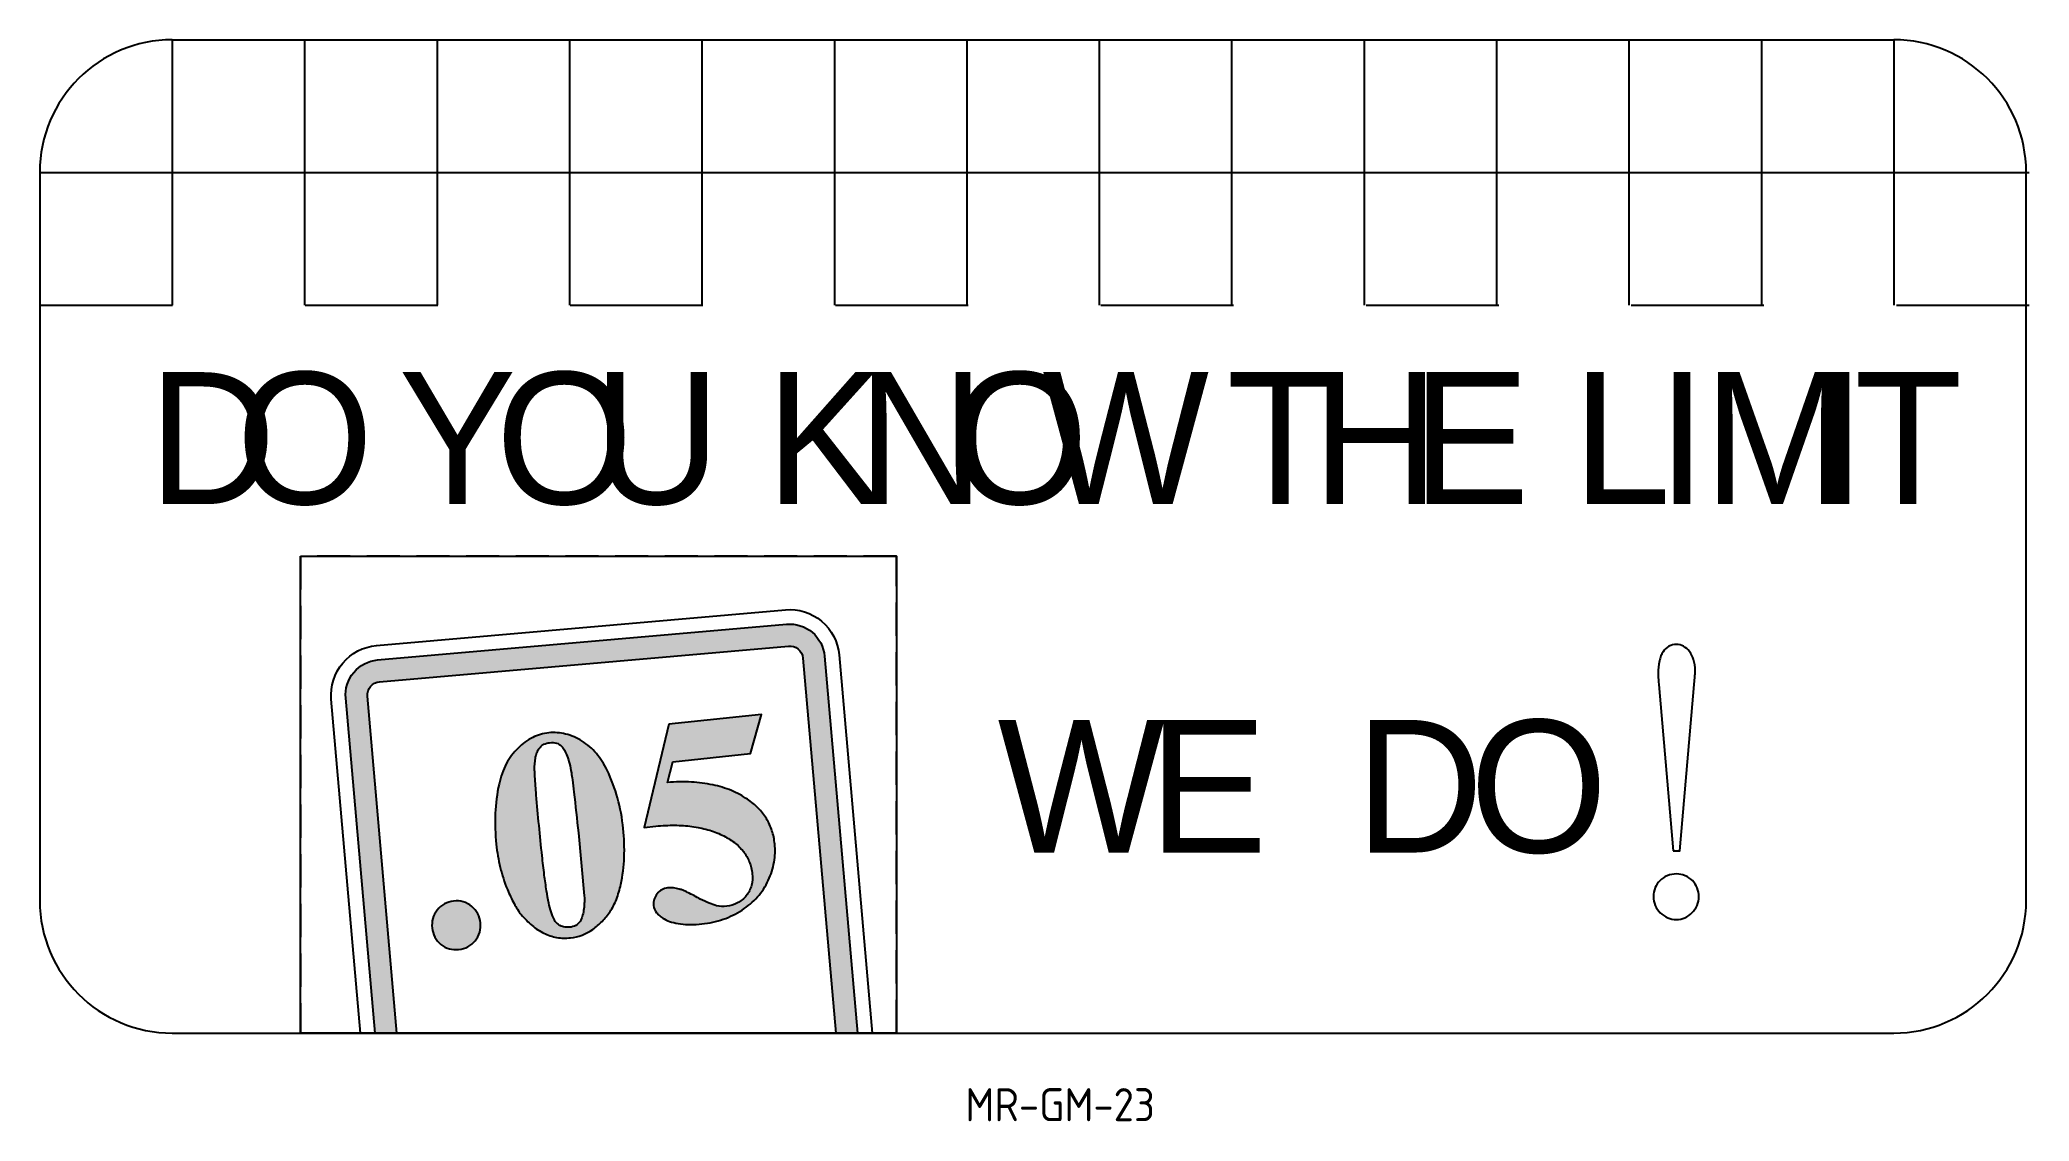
# Model space of a CAD drawing. Extents: x 172 to 322, y 179 to 261.
import ezdxf

# ---------------------------------------------------------------- set-up
doc = ezdxf.new("R2010")
doc.units = 0
doc.header["$LTSCALE"] = 100
doc.header["$MEASUREMENT"] = 0
doc.linetypes.add('HIDDEN', pattern=[0.375, 0.25, -0.125])
doc.layers.add('L25', color=1, linetype='CONTINUOUS')
doc.layers.add('L35', color=3, linetype='CONTINUOUS')
doc.styles.add('CSERIES', font='Cseries')
doc.styles.add('DSERIES', font='Dseries')
doc.styles.add('ISO', font='iso.shx')

# ---------------------------------------------------------------- blocks, each defined once
blk = doc.blocks.new('BLK8')
at = {"layer": 'L35', "style": 'DSERIES'}
for s, p in [('D', (0, 0)), ('O', (11.49, 0))]:
    blk.add_text(s, height=13.33, dxfattribs=at).set_placement(p)
blk = doc.blocks.new('BLK7')
at = {"layer": 'L35', "style": 'DSERIES'}
for s, p in [('W', (0, 0)), ('E', (15.21, 0))]:
    blk.add_text(s, height=13.33, dxfattribs=at).set_placement(p)
blk = doc.blocks.new('BLK9')
at = {"layer": 'L35'}
for name, p in [('BLK7', (0, 0)), ('BLK8', (35.97, 0))]:
    blk.add_blockref(name, p, dxfattribs=at)
blk = doc.blocks.new('BLK5')
at = {"layer": 'L35', "style": 'CSERIES'}
for s, p in [('L', (0, 0)), ('I', (8.58, 0)), ('M', (13.22, 0)), ('I', (24.66, 0)), ('T', (28.48, 0))]:
    blk.add_text(s, height=13.33, dxfattribs=at).set_placement(p)
blk = doc.blocks.new('BLK4')
at = {"layer": 'L35', "style": 'CSERIES'}
for s, p in [('T', (0, 0)), ('H', (8.63, 0)), ('E', (18.73, 0))]:
    blk.add_text(s, height=13.33, dxfattribs=at).set_placement(p)
blk = doc.blocks.new('BLK3')
at = {"layer": 'L35', "style": 'CSERIES'}
for s, p in [('K', (0, 0)), ('N', (9.25, 0)), ('O', (18.71, 0)), ('W', (27.94, 0))]:
    blk.add_text(s, height=13.33, dxfattribs=at).set_placement(p)
blk = doc.blocks.new('BLK2')
at = {"layer": 'L35', "style": 'CSERIES'}
for s, p in [('Y', (0, 0)), ('O', (9.81, 0)), ('U', (19.67, 0))]:
    blk.add_text(s, height=13.33, dxfattribs=at).set_placement(p)
blk = doc.blocks.new('BLK1')
at = {"layer": 'L35', "style": 'CSERIES'}
for s, p in [('D', (0, 0)), ('O', (8.87, 0))]:
    blk.add_text(s, height=13.33, dxfattribs=at).set_placement(p)
blk = doc.blocks.new('BLK6')
at = {"layer": 'L35'}
for name, p in [('BLK1', (0, 0)), ('BLK2', (25.27, 0)), ('BLK3', (62.38, 0)), ('BLK4', (108.93, 0)), ('BLK5', (143.88, 0))]:
    blk.add_blockref(name, p, dxfattribs=at)

msp = doc.modelspace()

# ---------------------------------------------------------------- hatches: boundary and pattern name
at = {"layer": 'L25', "linetype": 'Continuous'}
msp.add_hatch(color=256, dxfattribs=at).paths.add_polyline_path([(228.69, 214.78, -0.414214), (229.77, 213.87), (232.25, 185.56), (233.9, 185.56), (231.41, 214.02, 0.414214), (228.54, 216.43), (197.66, 213.73, 0.414214), (195.25, 210.85), (197.47, 185.56), (199.12, 185.56), (196.9, 211, -0.414214), (197.81, 212.08)])
h = msp.add_hatch(color=256, dxfattribs=at)
h.paths.add_polyline_path([(202.72, 195.32, 0.098123), (202.16, 194.84, 0.101423), (201.83, 194.22, 0.09753), (201.78, 193.49, 0.097707), (201.98, 192.81, 0.09236), (202.43, 192.25, 0.09236), (203.08, 191.92, 0.097707), (203.78, 191.87, 0.09753), (204.48, 192.07, 0.101423), (205.02, 192.52, 0.098123), (205.37, 193.17, 0.100946), (205.43, 193.88, 0.09753), (205.23, 194.57, 0.101423), (204.78, 195.12, 0.099644), (204.13, 195.47, 0.09969), (203.4, 195.52, 0.100946)])
h.paths.add_polyline_path([(206.92, 198.07, 0.036833), (207.46, 196.4, 0.027414), (208.01, 195.26, 0.040793), (208.51, 194.5, 0.046407), (209.32, 193.68, 0.060101), (210.22, 193.1, 0.077144), (211.18, 192.78, 0.068326), (212.22, 192.75, 0.12835), (213.91, 193.38, 0.046305), (214.66, 194.03, 0.047508), (215.21, 194.73, 0.054289), (215.69, 195.64, 0.046109), (216.02, 196.78, 0.042262), (216.28, 198.83, 0.036972), (216.21, 201, 0.041347), (215.78, 203.31, 0.046022), (214.99, 205.4, 0.066699), (214.18, 206.67, 0.073973), (213.1, 207.61, 0.077084), (211.86, 208.14, 0.087371), (210.59, 208.23, 0.089139), (209.37, 207.88, 0.080659), (208.27, 207.08, 0.080882), (207.38, 205.89, 0.035955), (207.06, 205.16, 0.031508), (206.83, 204.34, 0.041685), (206.55, 202.15, 0.037611), (206.62, 199.81, 0.033652)])
h.paths.add_polyline_path([(210.08, 198.94, -0.00522), (209.64, 203.54, -0.006723), (209.54, 204.87, -0.008765), (209.52, 205.41, -0.016767), (209.52, 205.73, -0.023657), (209.56, 206.19, -0.033695), (209.64, 206.57, -0.04783), (209.76, 206.89, -0.064835), (209.93, 207.13, -0.121353), (210.27, 207.38, -0.080519), (210.65, 207.48, -0.092613), (211.16, 207.45, -0.139331), (211.55, 207.22, -0.057349), (211.78, 206.91, -0.038169), (211.97, 206.47, -0.025803), (212.15, 205.91, -0.018027), (212.29, 205.21, -0.007715), (212.37, 204.69, -0.003148), (212.49, 203.66, -0.002883), (212.82, 200.67), (213.27, 195.93, -0.023028), (213.27, 195.33, -0.029795), (213.22, 194.81, -0.038301), (213.11, 194.36, -0.047809), (212.95, 193.99, -0.149034), (212.57, 193.66, -0.088007), (212.16, 193.55, -0.079849), (211.73, 193.57, -0.101935), (211.34, 193.74, -0.070916), (211.16, 193.89, -0.062278), (210.98, 194.16, -0.050815), (210.76, 194.71, -0.024296), (210.59, 195.37, -0.012739), (210.42, 196.3, -0.007795), (210.25, 197.49, -0.005249)], flags=16)
h.paths.add_polyline_path([(220.1, 201.25, -0.03203), (221.38, 201.17, -0.035787), (222.53, 200.93, -0.043008), (223.68, 200.5, -0.050784), (224.58, 199.96, -0.06537), (225.28, 199.27, -0.071468), (225.73, 198.49, -0.068611), (225.95, 197.59, -0.093659), (225.89, 196.71, -0.097973), (225.5, 195.93, -0.097468), (224.84, 195.38, -0.100838), (224.02, 195.13, -0.081188), (223.26, 195.17, -0.028721), (222.7, 195.36, -0.02633), (222.03, 195.67, 0.017328), (221.07, 196.18, 0.015636), (220.68, 196.35, 0.02101), (220.44, 196.43, 0.10635), (219.52, 196.51, 0.09661), (219.13, 196.38, 0.081579), (218.76, 196.08, 0.083922), (218.55, 195.66, 0.101484), (218.5, 195.2, 0.125533), (218.69, 194.69, 0.064866), (218.97, 194.4, 0.044428), (219.29, 194.18, 0.050828), (219.86, 193.94, 0.040397), (220.51, 193.8, 0.03234), (221.27, 193.75, 0.026954), (222.15, 193.8, 0.058008), (223.76, 194.15, 0.058578), (225.18, 194.85, 0.070925), (226.35, 195.84, 0.071759), (227.16, 197.09, 0.065562), (227.6, 198.47, 0.070191), (227.65, 199.83, 0.05385), (227.44, 200.84, 0.057705), (227.02, 201.75, 0.056266), (226.4, 202.54, 0.050275), (225.59, 203.21, 0.054696), (224.38, 203.87, 0.046185), (222.98, 204.3, 0.03712), (221.41, 204.51, 0.030951), (219.56, 204.49), (219.95, 206.04), (225.83, 206.66), (226.65, 209.62), (219.66, 208.88), (217.78, 201.09), (218.68, 201.18, -0.027634)])

# ---------------------------------------------------------------- linework, layer by layer
msp.add_line((297.15, 212.9), (297.15, 212.9), dxfattribs=at)
at = {"layer": 'L35'}
for p, q in [((182.15, 260.56), (312.15, 260.56)), ((182.15, 260.56), (182.15, 240.53)), ((192.15, 260.56), (192.15, 240.53)), ((202.15, 260.56), (202.15, 240.53)), ((212.15, 260.56), (212.15, 240.53)), ((222.15, 260.56), (222.15, 240.53)), ((232.15, 260.56), (232.15, 240.53)), ((242.15, 260.56), (242.15, 240.53)), ((252.15, 260.56), (252.15, 240.53)), ((262.15, 260.56), (262.15, 240.53)), ((272.15, 260.56), (272.15, 240.53)), ((282.15, 260.56), (282.15, 240.53)), ((292.15, 260.56), (292.15, 240.53)), ((302.15, 260.56), (302.15, 240.53)), ((312.15, 260.56), (312.15, 240.53)), ((172.15, 250.56), (172.15, 195.56)), ((172.15, 250.54), (322.38, 250.54)), ((322.15, 195.56), (322.15, 250.56)), ((172.15, 240.53), (182.17, 240.53)), ((192.18, 240.53), (202.2, 240.53)), ((212.21, 240.53), (222.23, 240.53)), ((232.24, 240.53), (242.26, 240.53)), ((252.27, 240.53), (262.29, 240.53)), ((272.3, 240.53), (282.32, 240.53)), ((292.33, 240.53), (302.35, 240.53)), ((312.36, 240.53), (322.38, 240.53)), ((182.15, 185.56), (312.15, 185.56))]:
    msp.add_line(p, q, dxfattribs=at)
at = {"layer": 'L35', "linetype": 'HIDDEN', "ltscale": 0.1}
msp.add_lwpolyline([(191.85, 185.56), (236.85, 185.56), (236.85, 221.56), (191.85, 221.56)], close=True, dxfattribs=at)
at = {"layer": 'L35', "linetype": 'Continuous'}
msp.add_lwpolyline([(191.85, 221.56), (236.85, 221.56), (236.85, 185.56), (191.85, 185.56)], close=True, dxfattribs=at)
at = {"layer": 'L35'}
for points in [[(196.36, 185.56), (194.16, 210.76, -0.414214), (197.57, 214.82), (228.45, 217.52, -0.414214), (232.51, 214.11), (235.01, 185.56)], [(197.47, 185.56), (195.25, 210.85, -0.414214), (197.66, 213.73), (228.54, 216.43, -0.414214), (231.41, 214.02), (233.9, 185.56)], [(199.12, 185.56), (196.9, 211, -0.414214), (197.81, 212.08), (228.69, 214.78, -0.414214), (229.77, 213.87), (232.25, 185.56)]]:
    msp.add_lwpolyline(points, format="xyb", dxfattribs=at)
for points in [[(295.48, 199.31), (296, 199.31), (297.09, 211.87), (297.13, 212.44, 0.015208), (297.15, 212.94, 0.074537), (297.04, 213.76, 0.089055), (296.72, 214.37, 0.107561), (296.27, 214.76, 0.123659), (295.74, 214.9, 0.12767), (295.17, 214.76, 0.12356), (294.73, 214.35, 0.048179), (294.57, 214.04, 0.03917), (294.45, 213.66, 0.057596), (294.35, 212.71, 0.023107), (294.39, 212.08), (294.41, 211.87), (295.48, 199.31)], [(219.66, 208.88), (217.78, 201.09), (218.68, 201.18, -0.027634), (220.1, 201.25, -0.032492), (221.4, 201.16, -0.037169), (222.6, 200.91, -0.040765), (223.68, 200.5, -0.05167), (224.6, 199.94, -0.06414), (225.28, 199.27, -0.071468), (225.73, 198.49, -0.068611), (225.95, 197.59, -0.093659), (225.89, 196.71, -0.097973), (225.5, 195.93, -0.097468), (224.84, 195.38, -0.100838), (224.02, 195.13, -0.081188), (223.26, 195.17, -0.028721), (222.7, 195.36, -0.02633), (222.03, 195.67, 0.017328), (221.07, 196.18, 0.014403), (220.71, 196.34, 0.023723), (220.44, 196.43, 0.103065), (219.55, 196.52, 0.103269), (219.13, 196.38, 0.081579), (218.76, 196.08, 0.083922), (218.55, 195.66, 0.101484), (218.5, 195.2, 0.139998), (218.73, 194.64, 0.055469), (218.97, 194.4, 0.043926), (219.29, 194.18, 0.051295), (219.86, 193.94, 0.041246), (220.53, 193.8, 0.032694), (221.3, 193.75, 0.026098), (222.15, 193.8, 0.058008), (223.76, 194.15, 0.058578), (225.18, 194.85, 0.070925), (226.35, 195.84, 0.071759), (227.16, 197.09, 0.065562), (227.6, 198.47, 0.070191), (227.65, 199.83, 0.05385), (227.44, 200.84, 0.057705), (227.02, 201.75, 0.056266), (226.4, 202.54, 0.050275), (225.59, 203.21, 0.054696), (224.38, 203.87, 0.046538), (222.97, 204.3, 0.03783), (221.36, 204.51, 0.030251), (219.56, 204.49), (219.95, 206.04), (225.83, 206.66), (226.65, 209.62), (219.66, 208.88)], [(216.21, 201, 0.041347), (215.78, 203.31, 0.046022), (214.99, 205.4, 0.066699), (214.18, 206.67, 0.073973), (213.1, 207.61, 0.077084), (211.86, 208.14, 0.087371), (210.59, 208.23, 0.089139), (209.37, 207.88, 0.080659), (208.27, 207.08, 0.080882), (207.38, 205.89, 0.035955), (207.06, 205.16, 0.031508), (206.83, 204.34, 0.041685), (206.55, 202.15, 0.037611), (206.62, 199.81, 0.033652), (206.92, 198.07, 0.036833), (207.46, 196.4, 0.025753), (207.97, 195.33, 0.044228), (208.51, 194.5, 0.046407), (209.32, 193.68, 0.060101), (210.22, 193.1, 0.077144), (211.18, 192.78, 0.068326), (212.22, 192.75, 0.12835), (213.91, 193.38, 0.043522), (214.61, 193.99, 0.050662), (215.21, 194.73, 0.054582), (215.69, 195.65, 0.045891), (216.02, 196.78, 0.042262), (216.28, 198.83, 0.036972), (216.21, 201)], [(212.82, 200.67), (213.27, 195.93, -0.023028), (213.27, 195.33, -0.029795), (213.22, 194.81, -0.038301), (213.11, 194.36, -0.047809), (212.95, 193.99, -0.127925), (212.64, 193.69, -0.102457), (212.16, 193.55, -0.084183), (211.71, 193.58, -0.096416), (211.34, 193.74, -0.070916), (211.16, 193.89, -0.049972), (211.01, 194.1, -0.056274), (210.76, 194.71, -0.024296), (210.59, 195.37, -0.012739), (210.42, 196.3, -0.007795), (210.25, 197.49, -0.005249), (210.08, 198.94, -0.00522), (209.64, 203.54, -0.007054), (209.54, 204.93, -0.007696), (209.52, 205.41, -0.016767), (209.52, 205.73, -0.023657), (209.56, 206.19, -0.033695), (209.64, 206.57, -0.04783), (209.76, 206.89, -0.064835), (209.93, 207.13, -0.108011), (210.22, 207.36, -0.09012), (210.65, 207.48, -0.096041), (211.18, 207.45, -0.133561), (211.55, 207.22, -0.057349), (211.78, 206.91, -0.038169), (211.97, 206.47, -0.025803), (212.15, 205.91, -0.018027), (212.29, 205.21, -0.007715), (212.37, 204.69, -0.00285), (212.48, 203.76, -0.002977), (212.82, 200.67)], [(294, 195.86, 0.200796), (294.52, 194.64, 0.196985), (295.74, 194.13, 0.105695), (296.38, 194.27, 0.092575), (296.92, 194.65, 0.092039), (297.3, 195.2, 0.103381), (297.44, 195.86, 0.200004), (296.94, 197.07, 0.200004), (295.74, 197.57, 0.095207), (295.05, 197.44, 0.099125), (294.5, 197.08, 0.101148), (294.14, 196.54, 0.099315), (294, 195.86)], [(203.4, 195.52, 0.100946), (202.72, 195.32, 0.098123), (202.16, 194.84, 0.101423), (201.83, 194.22, 0.09753), (201.78, 193.49, 0.097707), (201.98, 192.81, 0.09236), (202.43, 192.25, 0.09236), (203.08, 191.92, 0.097707), (203.78, 191.87, 0.09753), (204.48, 192.07, 0.101423), (205.02, 192.52, 0.098123), (205.37, 193.17, 0.100946), (205.43, 193.88, 0.09753), (205.23, 194.57, 0.101423), (204.78, 195.12, 0.099644), (204.13, 195.47, 0.09969), (203.4, 195.52)]]:
    msp.add_lwpolyline(points, format="xyb", close=True, dxfattribs=at)
for centre, start, end in [((182.15, 250.56), 90, 180), ((312.15, 250.56), 0, 90), ((182.15, 195.56), 180, 270), ((312.15, 195.56), 270, 0)]:
    msp.add_arc(centre, 10, start, end, dxfattribs=at)

# ---------------------------------------------------------------- block references
for name, p, xscale, yscale, zscale in [('BLK6', (180.36, 225.5), 0.7474028405269175, 0.7474028405269175, 0.7474028405269175), ('BLK9', (244.48, 199.19), 0.7511398547295521, 0.7511398547295521, 0.7511398547295521)]:
    msp.add_blockref(name, p, dxfattribs=dict(at, xscale=xscale, yscale=yscale, zscale=zscale))

# ---------------------------------------------------------------- texts
at = {"layer": 'L25', "linetype": 'Continuous', "style": 'ISO'}
msp.add_text('MR-GM-23', height=2.5, dxfattribs=at).set_placement((242.04, 178.9))

doc.saveas('drawing.dxf')
